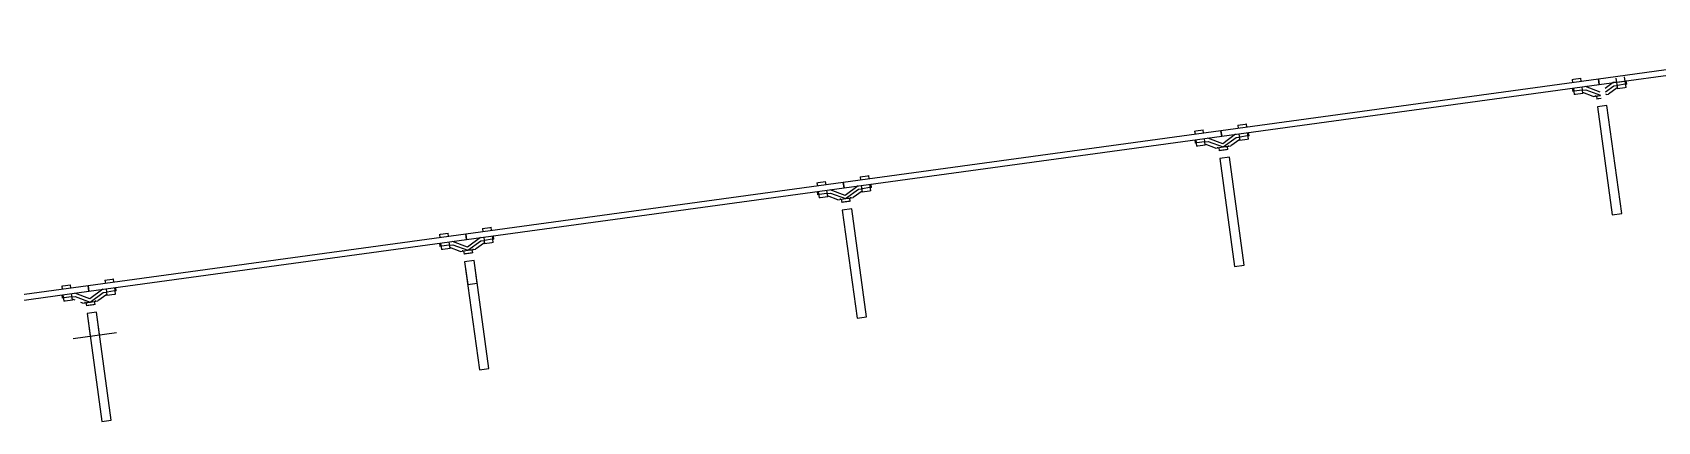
# Model space of a CAD drawing. Header units: millimetres. Extents: x -28081 to 142643, y -11740 to 128443.
# Drawn here: x -18223 to -10762, y 112903 to 114687 of the extents above; entities that cross this region are included whole.
import ezdxf

# ---------------------------------------------------------------- set-up
doc = ezdxf.new("R2010")
doc.units = ezdxf.units.MM
doc.header["$LTSCALE"] = 10
doc.layers.add('A—\\M+5C3C5\\M+5B4B0', color=135, linetype='Continuous')
doc.layers.add('E-RF-5F$0$A-GLAZ-CWMG', color=3, linetype='Continuous')

msp = doc.modelspace()

# ---------------------------------------------------------------- linework, layer by layer
at = {"layer": 'A—\\M+5C3C5\\M+5B4B0'}
for p, q in [((-9471.7, 114686.9), (-11032.2, 114473.6)), ((-11028.8, 114448.4), (-9468.3, 114661.7)), ((-11032.2, 114473.6), (-12766.1, 114236.6)), ((-11153.1, 114472.2), (-11147.3, 114473)), ((-11153.1, 114472.2), (-11151.1, 114457.3)), ((-11147.3, 114473), (-11113.5, 114477.6)), ((-11111.5, 114462.7), (-11113.5, 114477.6)), ((-11028.8, 114448.4), (-11032.2, 114473.6)), ((-11032.2, 114473.6), (-11028.8, 114448.4)), ((-10947.2, 114459.6), (-10964.7, 114457.2)), ((-10952.1, 114478.1), (-10945.4, 114429.4)), ((-10947.2, 114459.6), (-10912.2, 114464.3)), ((-10905.8, 114434.8), (-10912.5, 114483.5)), ((-10912.2, 114464.3), (-10904.9, 114465.3)), ((-10902.9, 114450.4), (-10904.9, 114465.3)), ((-12762.7, 114211.4), (-11028.8, 114448.4)), ((-11152.6, 114431.5), (-11150.6, 114416.5)), ((-11143.3, 114417.5), (-11150.6, 114416.5)), ((-11147.7, 114432.2), (-11143.6, 114402.3)), ((-11137.8, 114403.1), (-11143.6, 114402.3)), ((-11108.3, 114422.3), (-11143.3, 114417.5)), ((-11104, 114407.7), (-11137.8, 114403.1)), ((-11108.3, 114422.3), (-11090.8, 114424.7)), ((-11104, 114407.7), (-11108, 114437.6)), ((-11057, 114394.1), (-11104.6, 114411.9)), ((-11025.1, 114414.1), (-11092.8, 114439.7)), ((-11090.8, 114424.7), (-11023, 114399.2)), ((-11057, 114394.1), (-11023, 114398.7)), ((-11057, 114394.1), (-11039.5, 114396.5)), ((-11047.3, 114399.5), (-11046.8, 114395.5)), ((-11047.3, 114399.5), (-11046.8, 114395.5)), ((-11041.8, 114396.2), (-11039.8, 114381.3)), ((-11041.8, 114396.2), (-11039.8, 114381.3)), ((-11041.8, 114396.2), (-11039.8, 114381.3)), ((-11041.8, 114396.2), (-11039.8, 114381.3)), ((-11020.9, 114383.9), (-11039.8, 114381.3)), ((-11020.9, 114383.9), (-11039.8, 114381.3)), ((-11039.5, 114396.5), (-11023, 114398.7)), ((-11020.9, 114383.9), (-11034, 114382.1)), ((-11020.9, 114383.9), (-11034, 114382.1)), ((-10964.7, 114457.2), (-11001.6, 114430.2)), ((-10999.6, 114415.3), (-10962.7, 114442.2)), ((-10997.2, 114402.3), (-10997.8, 114406.2)), ((-10997.2, 114402.3), (-10997.8, 114406.2)), ((-10997.8, 114402.2), (-10987, 114403.7)), ((-10997.8, 114402.2), (-10987, 114403.7)), ((-10946, 114433.6), (-10987, 114403.7)), ((-10962.7, 114442.2), (-10945.2, 114444.6)), ((-10911.6, 114434), (-10945.4, 114429.4)), ((-10910.1, 114449.4), (-10945.2, 114444.6)), ((-10905.8, 114434.8), (-10911.6, 114434)), ((-10902.9, 114450.4), (-10910.1, 114449.4)), ((-11034, 114382.1), (-11039.8, 114381.3)), ((-11034, 114382.1), (-11039.8, 114381.3)), ((-12766.1, 114236.6), (-14500, 113999.6)), ((-12887, 114235.2), (-12881.2, 114236)), ((-12887, 114235.2), (-12881.2, 114236)), ((-12887, 114235.2), (-12885, 114220.3)), ((-12887, 114235.2), (-12885, 114220.3)), ((-12881.2, 114236), (-12847.4, 114240.6)), ((-12881.2, 114236), (-12847.4, 114240.6)), ((-12845.4, 114225.7), (-12847.4, 114240.6)), ((-12845.4, 114225.7), (-12847.4, 114240.6)), ((-12762.7, 114211.4), (-12766.1, 114236.6)), ((-12766.1, 114236.6), (-12762.7, 114211.4)), ((-12688.9, 114262.3), (-12655, 114266.9)), ((-12688.9, 114262.3), (-12655, 114266.9)), ((-12688.9, 114262.3), (-12686.8, 114247.4)), ((-12688.9, 114262.3), (-12686.8, 114247.4)), ((-12655, 114266.9), (-12649.2, 114267.7)), ((-12655, 114266.9), (-12649.2, 114267.7)), ((-12647.2, 114252.8), (-12649.2, 114267.7)), ((-12647.2, 114252.8), (-12649.2, 114267.7)), ((-14496.5, 113974.4), (-12762.7, 114211.4)), ((-12886.5, 114194.5), (-12884.5, 114179.5)), ((-12886.5, 114194.5), (-12884.5, 114179.5)), ((-12877.2, 114180.5), (-12884.5, 114179.5)), ((-12877.2, 114180.5), (-12884.5, 114179.5)), ((-12881.6, 114195.2), (-12877.5, 114165.3)), ((-12881.6, 114195.2), (-12877.5, 114165.3)), ((-12871.7, 114166.1), (-12877.5, 114165.3)), ((-12871.7, 114166.1), (-12877.5, 114165.3)), ((-12842.2, 114185.3), (-12877.2, 114180.5)), ((-12842.2, 114185.3), (-12877.2, 114180.5)), ((-12837.8, 114170.8), (-12871.7, 114166.1)), ((-12837.8, 114170.8), (-12871.7, 114166.1)), ((-12842.2, 114185.3), (-12824.7, 114187.7)), ((-12842.2, 114185.3), (-12824.7, 114187.7)), ((-12837.8, 114170.8), (-12841.9, 114200.6)), ((-12837.8, 114170.8), (-12841.9, 114200.6)), ((-12790.9, 114157.1), (-12838.5, 114174.9)), ((-12790.9, 114157.1), (-12838.5, 114174.9)), ((-12757.9, 114176.7), (-12826.7, 114202.7)), ((-12757.9, 114176.7), (-12826.7, 114202.7)), ((-12824.7, 114187.7), (-12755.9, 114161.9)), ((-12824.7, 114187.7), (-12755.9, 114161.9)), ((-12790.9, 114157.1), (-12755.9, 114161.9)), ((-12790.9, 114157.1), (-12755.9, 114161.9)), ((-12781.2, 114162.5), (-12780.7, 114158.5)), ((-12781.2, 114162.5), (-12780.7, 114158.5)), ((-12781.2, 114162.5), (-12780.7, 114158.5)), ((-12781.2, 114162.5), (-12780.7, 114158.5)), ((-12773.4, 114159.5), (-12755.9, 114161.9)), ((-12773.4, 114159.5), (-12755.9, 114161.9)), ((-12698.6, 114220.2), (-12757.9, 114176.7)), ((-12698.6, 114220.2), (-12757.9, 114176.7)), ((-12755.9, 114161.9), (-12696.6, 114205.2)), ((-12755.9, 114161.9), (-12696.6, 114205.2)), ((-12755.9, 114161.9), (-12720.9, 114166.7)), ((-12755.9, 114161.9), (-12720.9, 114166.7)), ((-12755.9, 114161.9), (-12738.4, 114164.3)), ((-12755.9, 114161.9), (-12738.4, 114164.3)), ((-12738.4, 114164.3), (-12720.9, 114166.7)), ((-12738.4, 114164.3), (-12720.9, 114166.7)), ((-12734, 114149.7), (-12736.1, 114164.6)), ((-12734, 114149.7), (-12736.1, 114164.6)), ((-12734, 114149.7), (-12736.1, 114164.6)), ((-12734, 114149.7), (-12736.1, 114164.6)), ((-12734, 114149.7), (-12736.1, 114164.6)), ((-12734, 114149.7), (-12736.1, 114164.6)), ((-12734, 114149.7), (-12736.1, 114164.6)), ((-12734, 114149.7), (-12736.1, 114164.6)), ((-12731.1, 114165.3), (-12731.7, 114169.2)), ((-12731.1, 114165.3), (-12731.7, 114169.2)), ((-12731.1, 114165.3), (-12731.7, 114169.2)), ((-12731.1, 114165.3), (-12731.7, 114169.2)), ((-12679.9, 114196.6), (-12720.9, 114166.7)), ((-12679.9, 114196.6), (-12720.9, 114166.7)), ((-12696.6, 114205.2), (-12679, 114207.6)), ((-12696.6, 114205.2), (-12679, 114207.6)), ((-12683.4, 114222.2), (-12679.3, 114192.4)), ((-12683.4, 114222.2), (-12679.3, 114192.4)), ((-12645.5, 114197), (-12679.3, 114192.4)), ((-12645.5, 114197), (-12679.3, 114192.4)), ((-12644, 114212.4), (-12679, 114207.6)), ((-12644, 114212.4), (-12679, 114207.6)), ((-12639.7, 114197.8), (-12645.5, 114197)), ((-12639.7, 114197.8), (-12645.5, 114197)), ((-12636.8, 114213.4), (-12644, 114212.4)), ((-12636.8, 114213.4), (-12644, 114212.4)), ((-12639.7, 114197.8), (-12643.8, 114227.7)), ((-12639.7, 114197.8), (-12643.8, 114227.7)), ((-12636.8, 114213.4), (-12638.8, 114228.3)), ((-12636.8, 114213.4), (-12638.8, 114228.3)), ((-12790.9, 114157.1), (-12773.4, 114159.5)), ((-12790.9, 114157.1), (-12773.4, 114159.5)), ((-12775.7, 114159.2), (-12773.7, 114144.3)), ((-12775.7, 114159.2), (-12773.7, 114144.3)), ((-12775.7, 114159.2), (-12773.7, 114144.3)), ((-12775.7, 114159.2), (-12773.7, 114144.3)), ((-12775.7, 114159.2), (-12773.7, 114144.3)), ((-12775.7, 114159.2), (-12773.7, 114144.3)), ((-12775.7, 114159.2), (-12773.7, 114144.3)), ((-12775.7, 114159.2), (-12773.7, 114144.3)), ((-12739.8, 114148.9), (-12773.7, 114144.3)), ((-12739.8, 114148.9), (-12773.7, 114144.3)), ((-12739.8, 114148.9), (-12773.7, 114144.3)), ((-12739.8, 114148.9), (-12773.7, 114144.3)), ((-12767.9, 114145.1), (-12773.7, 114144.3)), ((-12767.9, 114145.1), (-12773.7, 114144.3)), ((-12767.9, 114145.1), (-12773.7, 114144.3)), ((-12767.9, 114145.1), (-12773.7, 114144.3)), ((-12734, 114149.7), (-12767.9, 114145.1)), ((-12734, 114149.7), (-12767.9, 114145.1)), ((-12734, 114149.7), (-12767.9, 114145.1)), ((-12734, 114149.7), (-12767.9, 114145.1)), ((-12734, 114149.7), (-12739.8, 114148.9)), ((-12734, 114149.7), (-12739.8, 114148.9)), ((-12734, 114149.7), (-12739.8, 114148.9)), ((-12734, 114149.7), (-12739.8, 114148.9)), ((-14422.7, 114025.3), (-14388.9, 114029.9)), ((-14422.7, 114025.3), (-14388.9, 114029.9)), ((-14422.7, 114025.3), (-14420.7, 114010.4)), ((-14422.7, 114025.3), (-14420.7, 114010.4)), ((-14388.9, 114029.9), (-14383.1, 114030.7)), ((-14388.9, 114029.9), (-14383.1, 114030.7)), ((-14381.1, 114015.8), (-14383.1, 114030.7)), ((-14381.1, 114015.8), (-14383.1, 114030.7)), ((-14500, 113999.6), (-16233.9, 113762.6)), ((-16230.4, 113737.4), (-14496.5, 113974.4)), ((-14620.9, 113998.2), (-14615.1, 113999)), ((-14620.9, 113998.2), (-14615.1, 113999)), ((-14620.9, 113998.2), (-14618.9, 113983.3)), ((-14620.9, 113998.2), (-14618.9, 113983.3)), ((-14620.4, 113957.5), (-14618.3, 113942.5)), ((-14620.4, 113957.5), (-14618.3, 113942.5)), ((-14611.1, 113943.5), (-14618.3, 113942.5)), ((-14611.1, 113943.5), (-14618.3, 113942.5)), ((-14615.4, 113958.2), (-14611.4, 113928.3)), ((-14615.4, 113958.2), (-14611.4, 113928.3)), ((-14615.1, 113999), (-14581.3, 114003.6)), ((-14615.1, 113999), (-14581.3, 114003.6)), ((-14576.1, 113948.3), (-14611.1, 113943.5)), ((-14576.1, 113948.3), (-14611.1, 113943.5)), ((-14579.2, 113988.7), (-14581.3, 114003.6)), ((-14579.2, 113988.7), (-14581.3, 114003.6)), ((-14576.1, 113948.3), (-14558.5, 113950.7)), ((-14576.1, 113948.3), (-14558.5, 113950.7)), ((-14571.7, 113933.8), (-14575.8, 113963.6)), ((-14571.7, 113933.8), (-14575.8, 113963.6)), ((-14524.8, 113920.1), (-14572.3, 113937.9)), ((-14524.8, 113920.1), (-14572.3, 113937.9)), ((-14491.8, 113939.7), (-14560.6, 113965.7)), ((-14491.8, 113939.7), (-14560.6, 113965.7)), ((-14558.5, 113950.7), (-14489.8, 113924.9)), ((-14558.5, 113950.7), (-14489.8, 113924.9)), ((-14496.5, 113974.4), (-14500, 113999.6)), ((-14500, 113999.6), (-14496.5, 113974.4)), ((-14432.5, 113983.2), (-14491.8, 113939.7)), ((-14432.5, 113983.2), (-14491.8, 113939.7)), ((-14489.8, 113924.9), (-14430.4, 113968.2)), ((-14489.8, 113924.9), (-14430.4, 113968.2)), ((-14413.7, 113959.6), (-14454.7, 113929.7)), ((-14413.7, 113959.6), (-14454.7, 113929.7)), ((-14430.4, 113968.2), (-14412.9, 113970.6)), ((-14430.4, 113968.2), (-14412.9, 113970.6)), ((-14417.3, 113985.2), (-14413.2, 113955.4)), ((-14417.3, 113985.2), (-14413.2, 113955.4)), ((-14379.4, 113960), (-14413.2, 113955.4)), ((-14379.4, 113960), (-14413.2, 113955.4)), ((-14377.9, 113975.4), (-14412.9, 113970.6)), ((-14377.9, 113975.4), (-14412.9, 113970.6)), ((-14373.6, 113960.8), (-14379.4, 113960)), ((-14373.6, 113960.8), (-14379.4, 113960)), ((-14370.6, 113976.4), (-14377.9, 113975.4)), ((-14370.6, 113976.4), (-14377.9, 113975.4)), ((-14373.6, 113960.8), (-14377.6, 113990.7)), ((-14373.6, 113960.8), (-14377.6, 113990.7)), ((-14370.6, 113976.4), (-14372.7, 113991.3)), ((-14370.6, 113976.4), (-14372.7, 113991.3)), ((-14605.5, 113929.1), (-14611.4, 113928.3)), ((-14605.5, 113929.1), (-14611.4, 113928.3)), ((-14571.7, 113933.8), (-14605.5, 113929.1)), ((-14571.7, 113933.8), (-14605.5, 113929.1)), ((-14524.8, 113920.1), (-14489.8, 113924.9)), ((-14524.8, 113920.1), (-14489.8, 113924.9)), ((-14524.8, 113920.1), (-14507.3, 113922.5)), ((-14524.8, 113920.1), (-14507.3, 113922.5)), ((-14515.1, 113925.5), (-14514.5, 113921.5)), ((-14515.1, 113925.5), (-14514.5, 113921.5)), ((-14515.1, 113925.5), (-14514.5, 113921.5)), ((-14515.1, 113925.5), (-14514.5, 113921.5)), ((-14509.6, 113922.2), (-14507.5, 113907.3)), ((-14509.6, 113922.2), (-14507.5, 113907.3)), ((-14509.6, 113922.2), (-14507.5, 113907.3)), ((-14509.6, 113922.2), (-14507.5, 113907.3)), ((-14509.6, 113922.2), (-14507.5, 113907.3)), ((-14509.6, 113922.2), (-14507.5, 113907.3)), ((-14509.6, 113922.2), (-14507.5, 113907.3)), ((-14509.6, 113922.2), (-14507.5, 113907.3)), ((-14473.7, 113911.9), (-14507.5, 113907.3)), ((-14473.7, 113911.9), (-14507.5, 113907.3)), ((-14473.7, 113911.9), (-14507.5, 113907.3)), ((-14473.7, 113911.9), (-14507.5, 113907.3)), ((-14501.7, 113908.1), (-14507.5, 113907.3)), ((-14501.7, 113908.1), (-14507.5, 113907.3)), ((-14501.7, 113908.1), (-14507.5, 113907.3)), ((-14501.7, 113908.1), (-14507.5, 113907.3)), ((-14507.3, 113922.5), (-14489.8, 113924.9)), ((-14507.3, 113922.5), (-14489.8, 113924.9)), ((-14467.9, 113912.7), (-14501.7, 113908.1)), ((-14467.9, 113912.7), (-14501.7, 113908.1)), ((-14467.9, 113912.7), (-14501.7, 113908.1)), ((-14467.9, 113912.7), (-14501.7, 113908.1)), ((-14489.8, 113924.9), (-14454.7, 113929.7)), ((-14489.8, 113924.9), (-14454.7, 113929.7)), ((-14489.8, 113924.9), (-14472.2, 113927.3)), ((-14489.8, 113924.9), (-14472.2, 113927.3)), ((-14467.9, 113912.7), (-14473.7, 113911.9)), ((-14467.9, 113912.7), (-14473.7, 113911.9)), ((-14467.9, 113912.7), (-14473.7, 113911.9)), ((-14467.9, 113912.7), (-14473.7, 113911.9)), ((-14472.2, 113927.3), (-14454.7, 113929.7)), ((-14472.2, 113927.3), (-14454.7, 113929.7)), ((-14467.9, 113912.7), (-14469.9, 113927.6)), ((-14467.9, 113912.7), (-14469.9, 113927.6)), ((-14467.9, 113912.7), (-14469.9, 113927.6)), ((-14467.9, 113912.7), (-14469.9, 113927.6)), ((-14467.9, 113912.7), (-14469.9, 113927.6)), ((-14467.9, 113912.7), (-14469.9, 113927.6)), ((-14467.9, 113912.7), (-14469.9, 113927.6)), ((-14467.9, 113912.7), (-14469.9, 113927.6)), ((-14465, 113928.3), (-14465.5, 113932.2)), ((-14465, 113928.3), (-14465.5, 113932.2)), ((-14465, 113928.3), (-14465.5, 113932.2)), ((-14465, 113928.3), (-14465.5, 113932.2)), ((-16156.6, 113788.3), (-16122.8, 113792.9)), ((-16156.6, 113788.3), (-16122.8, 113792.9)), ((-16156.6, 113788.3), (-16154.6, 113773.4)), ((-16156.6, 113788.3), (-16154.6, 113773.4)), ((-16122.8, 113792.9), (-16117, 113793.7)), ((-16122.8, 113792.9), (-16117, 113793.7)), ((-16115, 113778.8), (-16117, 113793.7)), ((-16115, 113778.8), (-16117, 113793.7)), ((-16233.9, 113762.6), (-17967.7, 113525.6)), ((-17964.3, 113500.4), (-16230.4, 113737.4)), ((-16354.8, 113761.2), (-16349, 113762)), ((-16354.8, 113761.2), (-16349, 113762)), ((-16354.8, 113761.2), (-16352.7, 113746.3)), ((-16354.8, 113761.2), (-16352.7, 113746.3)), ((-16354.3, 113720.5), (-16352.2, 113705.5)), ((-16354.3, 113720.5), (-16352.2, 113705.5)), ((-16349.3, 113721.2), (-16345.2, 113691.3)), ((-16349.3, 113721.2), (-16345.2, 113691.3)), ((-16349, 113762), (-16315.1, 113766.6)), ((-16349, 113762), (-16315.1, 113766.6)), ((-16313.1, 113751.7), (-16315.1, 113766.6)), ((-16313.1, 113751.7), (-16315.1, 113766.6)), ((-16309.9, 113711.3), (-16292.4, 113713.7)), ((-16309.9, 113711.3), (-16292.4, 113713.7)), ((-16305.6, 113696.8), (-16309.7, 113726.6)), ((-16305.6, 113696.8), (-16309.7, 113726.6)), ((-16225.7, 113702.7), (-16294.5, 113728.7)), ((-16225.7, 113702.7), (-16294.5, 113728.7)), ((-16292.4, 113713.7), (-16223.6, 113687.9)), ((-16292.4, 113713.7), (-16223.6, 113687.9)), ((-16230.4, 113737.4), (-16233.9, 113762.6)), ((-16233.9, 113762.6), (-16230.4, 113737.4)), ((-16166.4, 113746.2), (-16225.7, 113702.7)), ((-16166.4, 113746.2), (-16225.7, 113702.7)), ((-16223.6, 113687.9), (-16164.3, 113731.2)), ((-16223.6, 113687.9), (-16164.3, 113731.2)), ((-16147.6, 113722.6), (-16188.6, 113692.7)), ((-16147.6, 113722.6), (-16188.6, 113692.7)), ((-16164.3, 113731.2), (-16146.8, 113733.6)), ((-16164.3, 113731.2), (-16146.8, 113733.6)), ((-16151.2, 113748.2), (-16147.1, 113718.4)), ((-16151.2, 113748.2), (-16147.1, 113718.4)), ((-16113.2, 113723), (-16147.1, 113718.4)), ((-16113.2, 113723), (-16147.1, 113718.4)), ((-16111.8, 113738.4), (-16146.8, 113733.6)), ((-16111.8, 113738.4), (-16146.8, 113733.6)), ((-16107.4, 113723.8), (-16113.2, 113723)), ((-16107.4, 113723.8), (-16113.2, 113723)), ((-16104.5, 113739.4), (-16111.8, 113738.4)), ((-16104.5, 113739.4), (-16111.8, 113738.4)), ((-16107.4, 113723.8), (-16111.5, 113753.7)), ((-16107.4, 113723.8), (-16111.5, 113753.7)), ((-16104.5, 113739.4), (-16106.6, 113754.3)), ((-16104.5, 113739.4), (-16106.6, 113754.3)), ((-16345, 113706.5), (-16352.2, 113705.5)), ((-16345, 113706.5), (-16352.2, 113705.5)), ((-16339.4, 113692.1), (-16345.2, 113691.3)), ((-16339.4, 113692.1), (-16345.2, 113691.3)), ((-16309.9, 113711.3), (-16345, 113706.5)), ((-16309.9, 113711.3), (-16345, 113706.5)), ((-16305.6, 113696.8), (-16339.4, 113692.1)), ((-16305.6, 113696.8), (-16339.4, 113692.1)), ((-16258.7, 113683.1), (-16306.2, 113700.9)), ((-16258.7, 113683.1), (-16306.2, 113700.9)), ((-16258.7, 113683.1), (-16223.6, 113687.9)), ((-16258.7, 113683.1), (-16223.6, 113687.9)), ((-16258.7, 113683.1), (-16241.2, 113685.5)), ((-16258.7, 113683.1), (-16241.2, 113685.5)), ((-16249, 113688.5), (-16248.4, 113684.5)), ((-16249, 113688.5), (-16248.4, 113684.5)), ((-16249, 113688.5), (-16248.4, 113684.5)), ((-16249, 113688.5), (-16248.4, 113684.5)), ((-16243.5, 113685.2), (-16241.4, 113670.3)), ((-16243.5, 113685.2), (-16241.4, 113670.3)), ((-16243.5, 113685.2), (-16241.4, 113670.3)), ((-16243.5, 113685.2), (-16241.4, 113670.3)), ((-16243.5, 113685.2), (-16241.4, 113670.3)), ((-16243.5, 113685.2), (-16241.4, 113670.3)), ((-16243.5, 113685.2), (-16241.4, 113670.3)), ((-16243.5, 113685.2), (-16241.4, 113670.3)), ((-16207.6, 113674.9), (-16241.4, 113670.3)), ((-16207.6, 113674.9), (-16241.4, 113670.3)), ((-16207.6, 113674.9), (-16241.4, 113670.3)), ((-16207.6, 113674.9), (-16241.4, 113670.3)), ((-16235.6, 113671.1), (-16241.4, 113670.3)), ((-16235.6, 113671.1), (-16241.4, 113670.3)), ((-16235.6, 113671.1), (-16241.4, 113670.3)), ((-16235.6, 113671.1), (-16241.4, 113670.3)), ((-16241.2, 113685.5), (-16223.6, 113687.9)), ((-16241.2, 113685.5), (-16223.6, 113687.9)), ((-16201.8, 113675.7), (-16235.6, 113671.1)), ((-16201.8, 113675.7), (-16235.6, 113671.1)), ((-16201.8, 113675.7), (-16235.6, 113671.1)), ((-16201.8, 113675.7), (-16235.6, 113671.1)), ((-16223.6, 113687.9), (-16188.6, 113692.7)), ((-16223.6, 113687.9), (-16188.6, 113692.7)), ((-16223.6, 113687.9), (-16206.1, 113690.3)), ((-16223.6, 113687.9), (-16206.1, 113690.3)), ((-16201.8, 113675.7), (-16207.6, 113674.9)), ((-16201.8, 113675.7), (-16207.6, 113674.9)), ((-16201.8, 113675.7), (-16207.6, 113674.9)), ((-16201.8, 113675.7), (-16207.6, 113674.9)), ((-16206.1, 113690.3), (-16188.6, 113692.7)), ((-16206.1, 113690.3), (-16188.6, 113692.7)), ((-16201.8, 113675.7), (-16203.8, 113690.6)), ((-16201.8, 113675.7), (-16203.8, 113690.6)), ((-16201.8, 113675.7), (-16203.8, 113690.6)), ((-16201.8, 113675.7), (-16203.8, 113690.6)), ((-16201.8, 113675.7), (-16203.8, 113690.6)), ((-16201.8, 113675.7), (-16203.8, 113690.6)), ((-16201.8, 113675.7), (-16203.8, 113690.6)), ((-16201.8, 113675.7), (-16203.8, 113690.6)), ((-16198.9, 113691.3), (-16199.4, 113695.2)), ((-16198.9, 113691.3), (-16199.4, 113695.2)), ((-16198.9, 113691.3), (-16199.4, 113695.2)), ((-16198.9, 113691.3), (-16199.4, 113695.2)), ((-17967.7, 113525.6), (-19701.6, 113288.6)), ((-19698.2, 113263.4), (-17964.3, 113500.4)), ((-18088.7, 113524.2), (-18082.9, 113525)), ((-18088.7, 113524.2), (-18086.6, 113509.3)), ((-18082.9, 113525), (-18049, 113529.6)), ((-18047, 113514.7), (-18049, 113529.6)), ((-18039.5, 113459.8), (-18043.6, 113489.6)), ((-17959.6, 113465.7), (-18028.3, 113491.7)), ((-17967.7, 113525.6), (-17964.3, 113500.4)), ((-17964.3, 113500.4), (-17967.7, 113525.6)), ((-17900.2, 113509.2), (-17959.6, 113465.7)), ((-17957.5, 113450.9), (-17898.2, 113494.2)), ((-17898.2, 113494.2), (-17880.7, 113496.6)), ((-17890.5, 113551.3), (-17856.7, 113555.9)), ((-17890.5, 113551.3), (-17888.5, 113536.4)), ((-17885, 113511.3), (-17881, 113481.4)), ((-17845.7, 113501.4), (-17880.7, 113496.6)), ((-17856.7, 113555.9), (-17850.9, 113556.7)), ((-17848.8, 113541.8), (-17850.9, 113556.7)), ((-17838.4, 113502.4), (-17845.7, 113501.4)), ((-17841.3, 113486.8), (-17845.4, 113516.7)), ((-17838.4, 113502.4), (-17840.4, 113517.3)), ((-18088.1, 113483.5), (-18086.1, 113468.5)), ((-18078.8, 113469.5), (-18086.1, 113468.5)), ((-18083.2, 113484.2), (-18079.1, 113454.3)), ((-18073.3, 113455.1), (-18079.1, 113454.3)), ((-18043.8, 113474.3), (-18078.8, 113469.5)), ((-18039.5, 113459.8), (-18073.3, 113455.1)), ((-18043.8, 113474.3), (-18026.3, 113476.7)), ((-18027.5, 113459.2), (-18040.1, 113463.9)), ((-18026.3, 113476.7), (-17957.5, 113450.9)), ((-17992.5, 113446.1), (-18000.5, 113449.1)), ((-17992.5, 113446.1), (-17957.5, 113450.9)), ((-17992.5, 113446.1), (-17975, 113448.5)), ((-17982.8, 113451.5), (-17982.3, 113447.5)), ((-17982.8, 113451.5), (-17982.3, 113447.5)), ((-17977.3, 113448.2), (-17975.3, 113433.3)), ((-17977.3, 113448.2), (-17975.3, 113433.3)), ((-17977.3, 113448.2), (-17975.3, 113433.3)), ((-17977.3, 113448.2), (-17975.3, 113433.3)), ((-17941.5, 113437.9), (-17975.3, 113433.3)), ((-17941.5, 113437.9), (-17975.3, 113433.3)), ((-17969.5, 113434.1), (-17975.3, 113433.3)), ((-17969.5, 113434.1), (-17975.3, 113433.3)), ((-17975, 113448.5), (-17957.5, 113450.9)), ((-17935.7, 113438.7), (-17969.5, 113434.1)), ((-17935.7, 113438.7), (-17969.5, 113434.1)), ((-17957.5, 113450.9), (-17922.5, 113455.7)), ((-17957.5, 113450.9), (-17940, 113453.3)), ((-17935.7, 113438.7), (-17941.5, 113437.9)), ((-17935.7, 113438.7), (-17941.5, 113437.9)), ((-17940, 113453.3), (-17922.5, 113455.7)), ((-17935.7, 113438.7), (-17937.7, 113453.6)), ((-17935.7, 113438.7), (-17937.7, 113453.6)), ((-17935.7, 113438.7), (-17937.7, 113453.6)), ((-17935.7, 113438.7), (-17937.7, 113453.6)), ((-17932.8, 113454.3), (-17933.3, 113458.2)), ((-17932.8, 113454.3), (-17933.3, 113458.2)), ((-17881.5, 113485.6), (-17922.5, 113455.7)), ((-17847.1, 113486), (-17881, 113481.4)), ((-17841.3, 113486.8), (-17847.1, 113486)), ((-18035.6, 113283.8), (-17837.5, 113310.8))]:
    msp.add_line(p, q, dxfattribs=at)
at = {"layer": 'A—\\M+5C3C5\\M+5B4B0', "extrusion": (0, 0, -1)}
for p, q in [((-10993.4, 114352.3), (-11037, 114346.4)), ((-10993.4, 114352.3), (-11037, 114346.4)), ((-10993.4, 114352.3), (-11037, 114346.4)), ((-11037, 114346.4), (-10969.3, 113851)), ((-11037, 114346.4), (-10969.3, 113851)), ((-10925.7, 113856.9), (-10993.4, 114352.3)), ((-10925.7, 113856.9), (-10993.4, 114352.3)), ((-12727.3, 114115.3), (-12770.9, 114109.4)), ((-12727.3, 114115.3), (-12770.9, 114109.4)), ((-12770.9, 114109.4), (-12703.2, 113614)), ((-12770.9, 114109.4), (-12703.2, 113614)), ((-12659.6, 113619.9), (-12727.3, 114115.3)), ((-12659.6, 113619.9), (-12727.3, 114115.3)), ((-14461.2, 113878.3), (-14504.8, 113872.4)), ((-14461.2, 113878.3), (-14504.8, 113872.4)), ((-14461.2, 113878.3), (-14504.8, 113872.4)), ((-14504.8, 113872.4), (-14437.1, 113377)), ((-14504.8, 113872.4), (-14437.1, 113377)), ((-14504.8, 113872.4), (-14437.1, 113377)), ((-14393.5, 113382.9), (-14461.2, 113878.3)), ((-14393.5, 113382.9), (-14461.2, 113878.3)), ((-14393.5, 113382.9), (-14461.2, 113878.3)), ((-10969.3, 113851), (-10925.7, 113856.9)), ((-10969.3, 113851), (-10925.7, 113856.9)), ((-10969.3, 113851), (-10925.7, 113856.9)), ((-16195.1, 113641.3), (-16238.7, 113635.4)), ((-16195.1, 113641.3), (-16238.7, 113635.4)), ((-16195.1, 113641.3), (-16238.7, 113635.4)), ((-16195.1, 113641.3), (-16238.7, 113635.4)), ((-16127.4, 113145.9), (-16195.1, 113641.3)), ((-16127.4, 113145.9), (-16195.1, 113641.3)), ((-16180.9, 113537.3), (-16195.1, 113641.3)), ((-16127.4, 113145.9), (-16195.1, 113641.3)), ((-16238.7, 113635.4), (-16171, 113140)), ((-16238.7, 113635.4), (-16171, 113140)), ((-16238.7, 113635.4), (-16224.4, 113531.3)), ((-16238.7, 113635.4), (-16171, 113140)), ((-12703.2, 113614), (-12659.6, 113619.9)), ((-12703.2, 113614), (-12659.6, 113619.9)), ((-16224.4, 113531.3), (-16180.9, 113537.3)), ((-17929, 113404.3), (-17972.5, 113398.4)), ((-17929, 113404.3), (-17972.5, 113398.4)), ((-17972.5, 113398.4), (-17904.8, 112903)), ((-17972.5, 113398.4), (-17904.8, 112903)), ((-17861.2, 112908.9), (-17929, 113404.3)), ((-17861.2, 112908.9), (-17929, 113404.3)), ((-14437.1, 113377), (-14393.5, 113382.9)), ((-14437.1, 113377), (-14393.5, 113382.9)), ((-14437.1, 113377), (-14393.5, 113382.9)), ((-16171, 113140), (-16127.4, 113145.9)), ((-16171, 113140), (-16127.4, 113145.9)), ((-16171, 113140), (-16127.4, 113145.9))]:
    msp.add_line(p, q, dxfattribs=at)
at = {"layer": 'A—\\M+5C3C5\\M+5B4B0'}
msp.add_lwpolyline([(-17958.3, 113294.3), (-17914.7, 113300.3), (-17929, 113404.3), (-17972.5, 113398.4)], close=True, dxfattribs=at)
msp.add_lwpolyline([(-17904.9, 112903.1), (-17861.3, 112909.1)], dxfattribs=at)
at = {"layer": 'E-RF-5F$0$A-GLAZ-CWMG', "lineweight": 18, "extrusion": (0, 0, -1)}
for p, q in [((-11037, 114346.4), (-10969.3, 113851)), ((-10925.7, 113856.9), (-10993.4, 114352.3))]:
    msp.add_line(p, q, dxfattribs=at)

doc.saveas('drawing.dxf')
